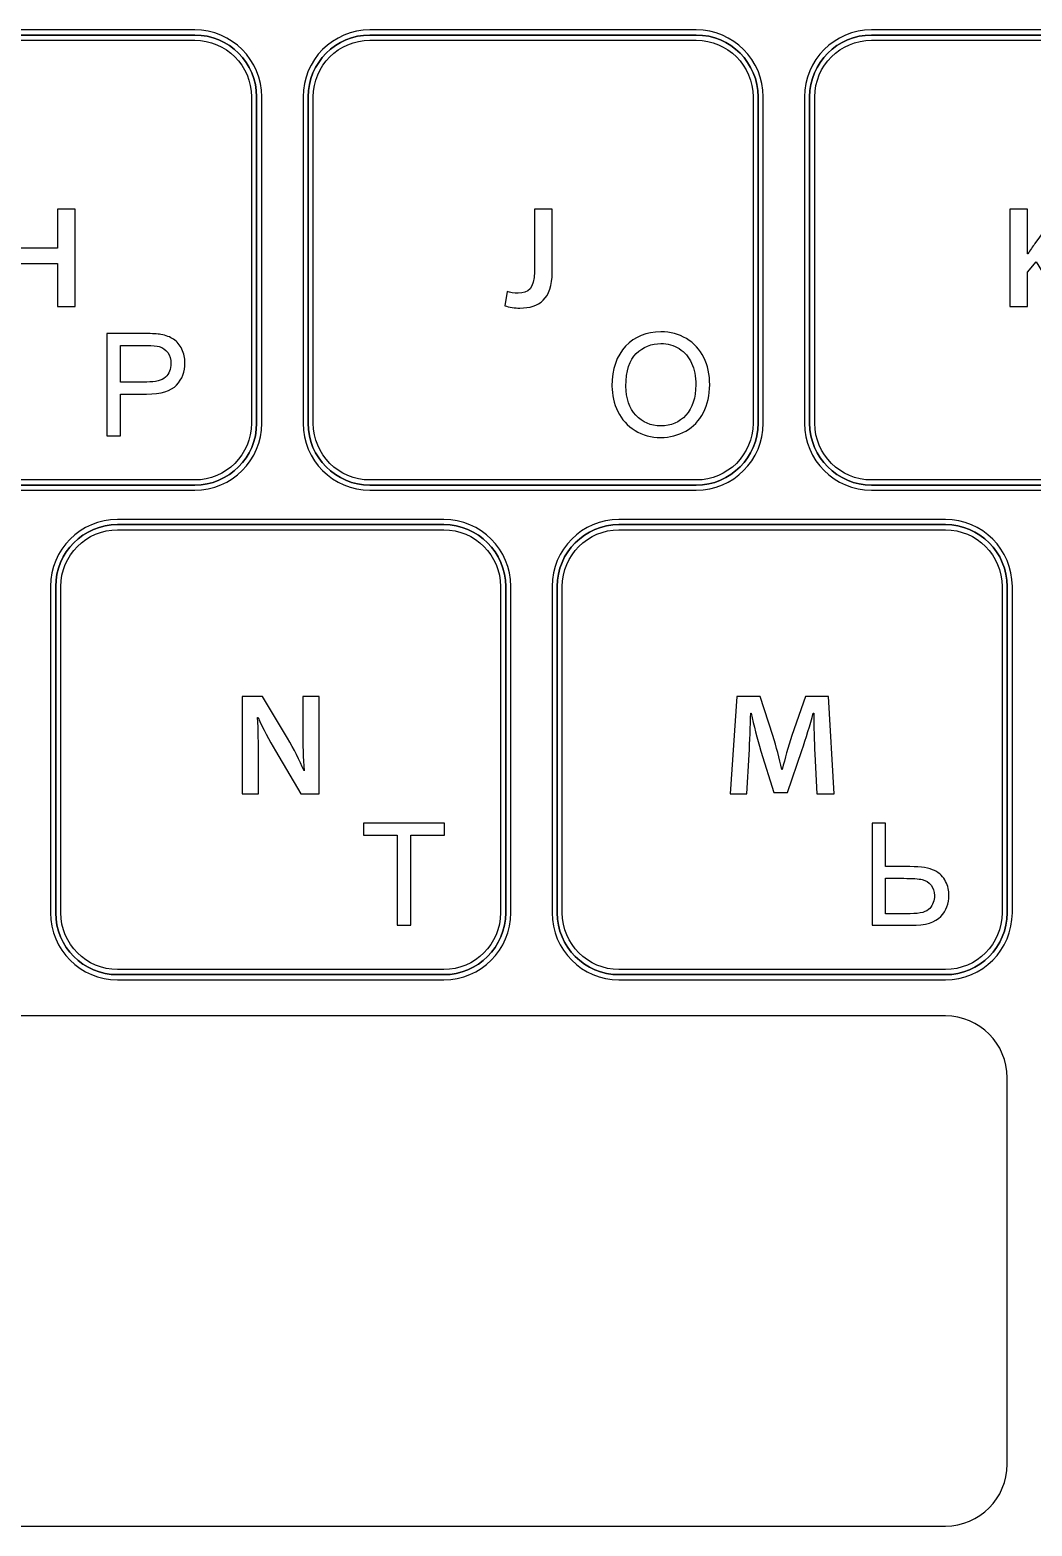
# Model space of a CAD drawing. Header units: millimetres. Extents: x -129 to 142, y -94 to 111.
# Drawn here: x 6 to 43.4, y 6.6 to 62.5 of the extents above; entities that cross this region are included whole.
import ezdxf

# ---------------------------------------------------------------- set-up
doc = ezdxf.new("R2010")
doc.units = ezdxf.units.MM
doc.header["$MEASUREMENT"] = 0
doc.layers.add('layer 1', color=7, linetype='Continuous')

msp = doc.modelspace()

# ---------------------------------------------------------------- linework, layer by layer
at = {"layer": 'layer 1', "color": 7, "lineweight": 25}
for points, knots in [([(12.1412, 45.3236), (12.1412, 45.3236), (-0.0597, 45.3236), (-0.0597, 45.3236), (-0.0597, 45.3236), (-1.4411, 45.3236), (-2.5646, 46.4474), (-2.5646, 47.8281), (-2.5646, 47.8281), (-2.5646, 47.8281), (-2.5646, 60.0295), (-2.5646, 60.0295), (-2.5646, 60.0295), (-2.5646, 61.4102), (-1.4411, 62.5336), (-0.0597, 62.5336), (-0.0597, 62.5336), (-0.0597, 62.5336), (12.1412, 62.5336), (12.1412, 62.5336), (12.1412, 62.5336), (13.5219, 62.5336), (14.6462, 61.4102), (14.6462, 60.0295), (14.6462, 60.0295), (14.6462, 60.0295), (14.6462, 47.8281), (14.6462, 47.8281), (14.6462, 47.8281), (14.6462, 46.4474), (13.5219, 45.3236), (12.1412, 45.3236)], [0, 0, 0, 0, 0.1111111, 0.1111111, 0.1111111, 0.1111111, 0.2222222, 0.2222222, 0.2222222, 0.2222222, 0.3333333, 0.3333333, 0.3333333, 0.3333333, 0.4444444, 0.4444444, 0.4444444, 0.4444444, 0.5555556, 0.5555556, 0.5555556, 0.5555556, 0.6666667, 0.6666667, 0.6666667, 0.6666667, 0.7777778, 0.7777778, 0.7777778, 0.7777778, 1, 1, 1, 1]), ([(-0.0597, 62.148), (-0.0597, 62.148), (-0.0597, 62.148), (-0.0597, 62.148), (-0.0597, 62.148), (-1.2282, 62.148), (-2.1786, 61.1979), (-2.1786, 60.0295), (-2.1786, 60.0295), (-2.1786, 60.0295), (-2.1786, 47.8281), (-2.1786, 47.8281), (-2.1786, 47.8281), (-2.1786, 46.6597), (-1.2282, 45.7086), (-0.0597, 45.7086), (-0.0597, 45.7086), (-0.0597, 45.7086), (12.1412, 45.7086), (12.1412, 45.7086), (12.1412, 45.7086), (13.31, 45.7086), (14.2602, 46.6597), (14.2602, 47.8281), (14.2602, 47.8281), (14.2602, 47.8281), (14.2602, 60.0295), (14.2602, 60.0295), (14.2602, 60.0295), (14.2602, 61.1979), (13.31, 62.148), (12.1412, 62.148), (12.1412, 62.148), (12.1412, 62.148), (-0.0597, 62.148), (-0.0597, 62.148)], [0, 0, 0, 0, 0.1, 0.1, 0.1, 0.1, 0.2, 0.2, 0.2, 0.2, 0.3, 0.3, 0.3, 0.3, 0.4, 0.4, 0.4, 0.4, 0.5, 0.5, 0.5, 0.5, 0.6, 0.6, 0.6, 0.6, 0.7, 0.7, 0.7, 0.7, 0.8, 0.8, 0.8, 0.8, 1, 1, 1, 1]), ([(30.8929, 45.3236), (30.8929, 45.3236), (18.6909, 45.3236), (18.6909, 45.3236), (18.6909, 45.3236), (17.3102, 45.3236), (16.1874, 46.4474), (16.1874, 47.8281), (16.1874, 47.8281), (16.1874, 47.8281), (16.1874, 60.0295), (16.1874, 60.0295), (16.1874, 60.0295), (16.1874, 61.4102), (17.3102, 62.5336), (18.6909, 62.5336), (18.6909, 62.5336), (18.6909, 62.5336), (30.8929, 62.5336), (30.8929, 62.5336), (30.8929, 62.5336), (32.2736, 62.5336), (33.397, 61.4102), (33.397, 60.0295), (33.397, 60.0295), (33.397, 60.0295), (33.397, 47.8281), (33.397, 47.8281), (33.397, 47.8281), (33.397, 46.4474), (32.2736, 45.3236), (30.8929, 45.3236)], [0, 0, 0, 0, 0.1111111, 0.1111111, 0.1111111, 0.1111111, 0.2222222, 0.2222222, 0.2222222, 0.2222222, 0.3333333, 0.3333333, 0.3333333, 0.3333333, 0.4444444, 0.4444444, 0.4444444, 0.4444444, 0.5555556, 0.5555556, 0.5555556, 0.5555556, 0.6666667, 0.6666667, 0.6666667, 0.6666667, 0.7777778, 0.7777778, 0.7777778, 0.7777778, 1, 1, 1, 1]), ([(18.6909, 62.148), (18.6909, 62.148), (18.6909, 62.148), (18.6909, 62.148), (18.6909, 62.148), (17.5227, 62.148), (16.572, 61.1979), (16.572, 60.0295), (16.572, 60.0295), (16.572, 60.0295), (16.572, 47.8281), (16.572, 47.8281), (16.572, 47.8281), (16.572, 46.6597), (17.5227, 45.7086), (18.6909, 45.7086), (18.6909, 45.7086), (18.6909, 45.7086), (30.8929, 45.7086), (30.8929, 45.7086), (30.8929, 45.7086), (32.0612, 45.7086), (33.0128, 46.6597), (33.0128, 47.8281), (33.0128, 47.8281), (33.0128, 47.8281), (33.0128, 60.0295), (33.0128, 60.0295), (33.0128, 60.0295), (33.0128, 61.1979), (32.0612, 62.148), (30.8929, 62.148), (30.8929, 62.148), (30.8929, 62.148), (18.6909, 62.148), (18.6909, 62.148)], [0, 0, 0, 0, 0.1, 0.1, 0.1, 0.1, 0.2, 0.2, 0.2, 0.2, 0.3, 0.3, 0.3, 0.3, 0.4, 0.4, 0.4, 0.4, 0.5, 0.5, 0.5, 0.5, 0.6, 0.6, 0.6, 0.6, 0.7, 0.7, 0.7, 0.7, 0.8, 0.8, 0.8, 0.8, 1, 1, 1, 1]), ([(49.6437, 45.3236), (49.6437, 45.3236), (37.4427, 45.3236), (37.4427, 45.3236), (37.4427, 45.3236), (36.062, 45.3236), (34.9376, 46.4474), (34.9376, 47.8281), (34.9376, 47.8281), (34.9376, 47.8281), (34.9376, 60.0295), (34.9376, 60.0295), (34.9376, 60.0295), (34.9376, 61.4102), (36.062, 62.5336), (37.4427, 62.5336), (37.4427, 62.5336), (37.4427, 62.5336), (49.6437, 62.5336), (49.6437, 62.5336), (49.6437, 62.5336), (51.0252, 62.5336), (52.1482, 61.4102), (52.1482, 60.0295), (52.1482, 60.0295), (52.1482, 60.0295), (52.1482, 47.8281), (52.1482, 47.8281), (52.1482, 47.8281), (52.1482, 46.4474), (51.0252, 45.3236), (49.6437, 45.3236)], [0, 0, 0, 0, 0.1111111, 0.1111111, 0.1111111, 0.1111111, 0.2222222, 0.2222222, 0.2222222, 0.2222222, 0.3333333, 0.3333333, 0.3333333, 0.3333333, 0.4444444, 0.4444444, 0.4444444, 0.4444444, 0.5555556, 0.5555556, 0.5555556, 0.5555556, 0.6666667, 0.6666667, 0.6666667, 0.6666667, 0.7777778, 0.7777778, 0.7777778, 0.7777778, 1, 1, 1, 1]), ([(37.4427, 62.148), (37.4427, 62.148), (37.4427, 62.148), (37.4427, 62.148), (37.4427, 62.148), (36.2733, 62.148), (35.3238, 61.1979), (35.3238, 60.0295), (35.3238, 60.0295), (35.3238, 60.0295), (35.3238, 47.8281), (35.3238, 47.8281), (35.3238, 47.8281), (35.3238, 46.6597), (36.2733, 45.7086), (37.4427, 45.7086), (37.4427, 45.7086), (37.4427, 45.7086), (49.6437, 45.7086), (49.6437, 45.7086), (49.6437, 45.7086), (50.8129, 45.7086), (51.7626, 46.6597), (51.7626, 47.8281), (51.7626, 47.8281), (51.7626, 47.8281), (51.7626, 60.0295), (51.7626, 60.0295), (51.7626, 60.0295), (51.7626, 61.1979), (50.8129, 62.148), (49.6437, 62.148), (49.6437, 62.148), (49.6437, 62.148), (37.4427, 62.148), (37.4427, 62.148)], [0, 0, 0, 0, 0.1, 0.1, 0.1, 0.1, 0.2, 0.2, 0.2, 0.2, 0.3, 0.3, 0.3, 0.3, 0.4, 0.4, 0.4, 0.4, 0.5, 0.5, 0.5, 0.5, 0.6, 0.6, 0.6, 0.6, 0.7, 0.7, 0.7, 0.7, 0.8, 0.8, 0.8, 0.8, 1, 1, 1, 1]), ([(21.4529, 27.0219), (21.4529, 27.0219), (9.2515, 27.0219), (9.2515, 27.0219), (9.2515, 27.0219), (7.8704, 27.0219), (6.7474, 28.1458), (6.7474, 29.5265), (6.7474, 29.5265), (6.7474, 29.5265), (6.7474, 41.727), (6.7474, 41.727), (6.7474, 41.727), (6.7474, 43.1081), (7.8704, 44.2315), (9.2515, 44.2315), (9.2515, 44.2315), (9.2515, 44.2315), (21.4529, 44.2315), (21.4529, 44.2315), (21.4529, 44.2315), (22.8336, 44.2315), (23.957, 43.1081), (23.957, 41.727), (23.957, 41.727), (23.957, 41.727), (23.957, 29.5265), (23.957, 29.5265), (23.957, 29.5265), (23.957, 28.1458), (22.8336, 27.0219), (21.4529, 27.0219)], [0, 0, 0, 0, 0.1111111, 0.1111111, 0.1111111, 0.1111111, 0.2222222, 0.2222222, 0.2222222, 0.2222222, 0.3333333, 0.3333333, 0.3333333, 0.3333333, 0.4444444, 0.4444444, 0.4444444, 0.4444444, 0.5555556, 0.5555556, 0.5555556, 0.5555556, 0.6666667, 0.6666667, 0.6666667, 0.6666667, 0.7777778, 0.7777778, 0.7777778, 0.7777778, 1, 1, 1, 1]), ([(40.2047, 27.0219), (40.2047, 27.0219), (28.0018, 27.0219), (28.0018, 27.0219), (28.0018, 27.0219), (26.622, 27.0219), (25.4982, 28.1458), (25.4982, 29.5265), (25.4982, 29.5265), (25.4982, 29.5265), (25.4982, 41.727), (25.4982, 41.727), (25.4982, 41.727), (25.4982, 43.1081), (26.622, 44.2315), (28.0018, 44.2315), (28.0018, 44.2315), (28.0018, 44.2315), (40.2047, 44.2315), (40.2047, 44.2315), (40.2047, 44.2315), (41.5848, 44.2315), (42.7087, 43.1081), (42.7087, 41.727), (42.7087, 41.727), (42.7087, 41.727), (42.7087, 29.5265), (42.7087, 29.5265), (42.7087, 29.5265), (42.7087, 28.1458), (41.5848, 27.0219), (40.2047, 27.0219)], [0, 0, 0, 0, 0.1111111, 0.1111111, 0.1111111, 0.1111111, 0.2222222, 0.2222222, 0.2222222, 0.2222222, 0.3333333, 0.3333333, 0.3333333, 0.3333333, 0.4444444, 0.4444444, 0.4444444, 0.4444444, 0.5555556, 0.5555556, 0.5555556, 0.5555556, 0.6666667, 0.6666667, 0.6666667, 0.6666667, 0.7777778, 0.7777778, 0.7777778, 0.7777778, 1, 1, 1, 1]), ([(9.2515, 43.8465), (9.2515, 43.8465), (9.2515, 43.8465), (9.2515, 43.8465), (9.2515, 43.8465), (8.0831, 43.8465), (7.1324, 42.8962), (7.1324, 41.727), (7.1324, 41.727), (7.1324, 41.727), (7.1324, 29.5265), (7.1324, 29.5265), (7.1324, 29.5265), (7.1324, 28.3572), (8.0831, 27.4069), (9.2515, 27.4069), (9.2515, 27.4069), (9.2515, 27.4069), (21.4529, 27.4069), (21.4529, 27.4069), (21.4529, 27.4069), (22.6213, 27.4069), (23.572, 28.3572), (23.572, 29.5265), (23.572, 29.5265), (23.572, 29.5265), (23.572, 41.727), (23.572, 41.727), (23.572, 41.727), (23.572, 42.8962), (22.6213, 43.8465), (21.4529, 43.8465), (21.4529, 43.8465), (21.4529, 43.8465), (9.2515, 43.8465), (9.2515, 43.8465)], [0, 0, 0, 0, 0.1, 0.1, 0.1, 0.1, 0.2, 0.2, 0.2, 0.2, 0.3, 0.3, 0.3, 0.3, 0.4, 0.4, 0.4, 0.4, 0.5, 0.5, 0.5, 0.5, 0.6, 0.6, 0.6, 0.6, 0.7, 0.7, 0.7, 0.7, 0.8, 0.8, 0.8, 0.8, 1, 1, 1, 1]), ([(28.0018, 43.8465), (28.0018, 43.8465), (28.0018, 43.8465), (28.0018, 43.8465), (28.0018, 43.8465), (26.8349, 43.8465), (25.8832, 42.8962), (25.8832, 41.727), (25.8832, 41.727), (25.8832, 41.727), (25.8832, 29.5265), (25.8832, 29.5265), (25.8832, 29.5265), (25.8832, 28.3572), (26.8349, 27.4069), (28.0018, 27.4069), (28.0018, 27.4069), (28.0018, 27.4069), (40.2047, 27.4069), (40.2047, 27.4069), (40.2047, 27.4069), (41.3725, 27.4069), (42.3236, 28.3572), (42.3236, 29.5265), (42.3236, 29.5265), (42.3236, 29.5265), (42.3236, 41.727), (42.3236, 41.727), (42.3236, 41.727), (42.3236, 42.8962), (41.3725, 43.8465), (40.2047, 43.8465), (40.2047, 43.8465), (40.2047, 43.8465), (28.0018, 43.8465), (28.0018, 43.8465)], [0, 0, 0, 0, 0.1, 0.1, 0.1, 0.1, 0.2, 0.2, 0.2, 0.2, 0.3, 0.3, 0.3, 0.3, 0.4, 0.4, 0.4, 0.4, 0.5, 0.5, 0.5, 0.5, 0.6, 0.6, 0.6, 0.6, 0.7, 0.7, 0.7, 0.7, 0.8, 0.8, 0.8, 0.8, 1, 1, 1, 1]), ([(42.5155, 8.9121), (42.5155, 7.6356), (41.4811, 6.6003), (40.2047, 6.6003), (40.2047, 6.6003), (40.2047, 6.6003), (-47.0023, 6.6003), (-47.0023, 6.6003), (-47.0023, 6.6003), (-48.2792, 6.6003), (-49.3145, 7.6356), (-49.3145, 8.9121), (-49.3145, 8.9121), (-49.3145, 8.9121), (-49.3145, 23.3608), (-49.3145, 23.3608), (-49.3145, 23.3608), (-49.3145, 24.6377), (-48.2792, 25.673), (-47.0023, 25.673), (-47.0023, 25.673), (-47.0023, 25.673), (40.2047, 25.673), (40.2047, 25.673), (40.2047, 25.673), (41.4811, 25.673), (42.5155, 24.6377), (42.5155, 23.3608), (42.5155, 23.3608), (42.5155, 23.3608), (42.5155, 8.9121), (42.5155, 8.9121)], [0, 0, 0, 0, 0.1111111, 0.1111111, 0.1111111, 0.1111111, 0.2222222, 0.2222222, 0.2222222, 0.2222222, 0.3333333, 0.3333333, 0.3333333, 0.3333333, 0.4444444, 0.4444444, 0.4444444, 0.4444444, 0.5555556, 0.5555556, 0.5555556, 0.5555556, 0.6666667, 0.6666667, 0.6666667, 0.6666667, 0.7777778, 0.7777778, 0.7777778, 0.7777778, 1, 1, 1, 1])]:
    msp.add_open_spline(points, degree=3, knots=knots, dxfattribs=at)
at = {"layer": 'layer 1', "color": 7}
for points in [[(14.4529, 47.8281), (14.4529, 46.5521), (13.4182, 45.5163), (12.1412, 45.5163), (12.1412, 45.5163), (12.1412, 45.5163), (-0.0597, 45.5163), (-0.0597, 45.5163), (-0.0597, 45.5163), (-1.3371, 45.5163), (-2.3722, 46.5521), (-2.3722, 47.8281), (-2.3722, 47.8281), (-2.3722, 47.8281), (-2.3722, 60.0295), (-2.3722, 60.0295), (-2.3722, 60.0295), (-2.3722, 61.306), (-1.3371, 62.3413), (-0.0597, 62.3413), (-0.0597, 62.3413), (-0.0597, 62.3413), (12.1412, 62.3413), (12.1412, 62.3413), (12.1412, 62.3413), (13.4182, 62.3413), (14.4529, 61.306), (14.4529, 60.0295), (14.4529, 60.0295), (14.4529, 60.0295), (14.4529, 47.8281), (14.4529, 47.8281)], [(33.2037, 47.8281), (33.2037, 46.5521), (32.1704, 45.5163), (30.8929, 45.5163), (30.8929, 45.5163), (30.8929, 45.5163), (18.6909, 45.5163), (18.6909, 45.5163), (18.6909, 45.5163), (17.4145, 45.5163), (16.3792, 46.5521), (16.3792, 47.8281), (16.3792, 47.8281), (16.3792, 47.8281), (16.3792, 60.0295), (16.3792, 60.0295), (16.3792, 60.0295), (16.3792, 61.306), (17.4145, 62.3413), (18.6909, 62.3413), (18.6909, 62.3413), (18.6909, 62.3413), (30.8929, 62.3413), (30.8929, 62.3413), (30.8929, 62.3413), (32.1704, 62.3413), (33.2037, 61.306), (33.2037, 60.0295), (33.2037, 60.0295), (33.2037, 60.0295), (33.2037, 47.8281), (33.2037, 47.8281)], [(51.9553, 47.8281), (51.9553, 46.5521), (50.9201, 45.5163), (49.6437, 45.5163), (49.6437, 45.5163), (49.6437, 45.5163), (37.4427, 45.5163), (37.4427, 45.5163), (37.4427, 45.5163), (36.1662, 45.5163), (35.1309, 46.5521), (35.1309, 47.8281), (35.1309, 47.8281), (35.1309, 47.8281), (35.1309, 60.0295), (35.1309, 60.0295), (35.1309, 60.0295), (35.1309, 61.306), (36.1662, 62.3413), (37.4427, 62.3413), (37.4427, 62.3413), (37.4427, 62.3413), (49.6437, 62.3413), (49.6437, 62.3413), (49.6437, 62.3413), (50.9201, 62.3413), (51.9553, 61.306), (51.9553, 60.0295), (51.9553, 60.0295), (51.9553, 60.0295), (51.9553, 47.8281), (51.9553, 47.8281)], [(23.7657, 29.5265), (23.7657, 28.2501), (22.7294, 27.2148), (21.4529, 27.2148), (21.4529, 27.2148), (21.4529, 27.2148), (9.2515, 27.2148), (9.2515, 27.2148), (9.2515, 27.2148), (7.9746, 27.2148), (6.9403, 28.2501), (6.9403, 29.5265), (6.9403, 29.5265), (6.9403, 29.5265), (6.9403, 41.727), (6.9403, 41.727), (6.9403, 41.727), (6.9403, 43.0044), (7.9746, 44.0397), (9.2515, 44.0397), (9.2515, 44.0397), (9.2515, 44.0397), (21.4529, 44.0397), (21.4529, 44.0397), (21.4529, 44.0397), (22.7294, 44.0397), (23.7657, 43.0044), (23.7657, 41.727), (23.7657, 41.727), (23.7657, 41.727), (23.7657, 29.5265), (23.7657, 29.5265)], [(42.5155, 29.5265), (42.5155, 28.2501), (41.4811, 27.2148), (40.2047, 27.2148), (40.2047, 27.2148), (40.2047, 27.2148), (28.0018, 27.2148), (28.0018, 27.2148), (28.0018, 27.2148), (26.7262, 27.2148), (25.6909, 28.2501), (25.6909, 29.5265), (25.6909, 29.5265), (25.6909, 29.5265), (25.6909, 41.727), (25.6909, 41.727), (25.6909, 41.727), (25.6909, 43.0044), (26.7262, 44.0397), (28.0018, 44.0397), (28.0018, 44.0397), (28.0018, 44.0397), (40.2047, 44.0397), (40.2047, 44.0397), (40.2047, 44.0397), (41.4811, 44.0397), (42.5155, 43.0044), (42.5155, 41.727), (42.5155, 41.727), (42.5155, 41.727), (42.5155, 29.5265), (42.5155, 29.5265)]]:
    msp.add_open_spline(points, degree=3, knots=[0, 0, 0, 0, 0.1111111, 0.1111111, 0.1111111, 0.1111111, 0.2222222, 0.2222222, 0.2222222, 0.2222222, 0.3333333, 0.3333333, 0.3333333, 0.3333333, 0.4444444, 0.4444444, 0.4444444, 0.4444444, 0.5555556, 0.5555556, 0.5555556, 0.5555556, 0.6666667, 0.6666667, 0.6666667, 0.6666667, 0.7777778, 0.7777778, 0.7777778, 0.7777778, 1, 1, 1, 1], dxfattribs=at)
at = {"layer": 'layer 1', "color": 251, "lineweight": 25}
for points in [[(-0.0597, 62.3413), (-0.0597, 62.3413), (12.1412, 62.3413), (12.1412, 62.3413)], [(12.1412, 62.3413), (13.4182, 62.3413), (14.4529, 61.306), (14.4529, 60.0295)], [(16.3792, 60.0295), (16.3792, 61.306), (17.4145, 62.3413), (18.6909, 62.3413)], [(18.6909, 62.3413), (18.6909, 62.3413), (30.8929, 62.3413), (30.8929, 62.3413)], [(30.8929, 62.3413), (32.1704, 62.3413), (33.2037, 61.306), (33.2037, 60.0295)], [(35.1309, 60.0295), (35.1309, 61.306), (36.1662, 62.3413), (37.4427, 62.3413)], [(37.4427, 62.3413), (37.4427, 62.3413), (49.6437, 62.3413), (49.6437, 62.3413)], [(14.4529, 60.0295), (14.4529, 60.0295), (14.4529, 47.8281), (14.4529, 47.8281)], [(16.3792, 47.8281), (16.3792, 47.8281), (16.3792, 60.0295), (16.3792, 60.0295)], [(33.2037, 60.0295), (33.2037, 60.0295), (33.2037, 47.8281), (33.2037, 47.8281)], [(35.1309, 47.8281), (35.1309, 47.8281), (35.1309, 60.0295), (35.1309, 60.0295)], [(14.4529, 47.8281), (14.4529, 46.5521), (13.4182, 45.5163), (12.1412, 45.5163)], [(18.6909, 45.5163), (17.4145, 45.5163), (16.3792, 46.5521), (16.3792, 47.8281)], [(33.2037, 47.8281), (33.2037, 46.5521), (32.1704, 45.5163), (30.8929, 45.5163)], [(37.4427, 45.5163), (36.1662, 45.5163), (35.1309, 46.5521), (35.1309, 47.8281)], [(12.1412, 45.5163), (12.1412, 45.5163), (-0.0597, 45.5163), (-0.0597, 45.5163)], [(30.8929, 45.5163), (30.8929, 45.5163), (18.6909, 45.5163), (18.6909, 45.5163)], [(49.6437, 45.5163), (49.6437, 45.5163), (37.4427, 45.5163), (37.4427, 45.5163)], [(6.9403, 41.727), (6.9403, 43.0044), (7.9746, 44.0397), (9.2515, 44.0397)], [(9.2515, 44.0397), (9.2515, 44.0397), (21.4529, 44.0397), (21.4529, 44.0397)], [(21.4529, 44.0397), (22.7294, 44.0397), (23.7657, 43.0044), (23.7657, 41.727)], [(25.6909, 41.727), (25.6909, 43.0044), (26.7262, 44.0397), (28.0018, 44.0397)], [(28.0018, 44.0397), (28.0018, 44.0397), (40.2047, 44.0397), (40.2047, 44.0397)], [(40.2047, 44.0397), (41.4811, 44.0397), (42.5155, 43.0044), (42.5155, 41.727)], [(6.9403, 29.5265), (6.9403, 29.5265), (6.9403, 41.727), (6.9403, 41.727)], [(23.7657, 41.727), (23.7657, 41.727), (23.7657, 29.5265), (23.7657, 29.5265)], [(25.6909, 29.5265), (25.6909, 29.5265), (25.6909, 41.727), (25.6909, 41.727)], [(42.5155, 41.727), (42.5155, 41.727), (42.5155, 29.5265), (42.5155, 29.5265)], [(9.2515, 27.2148), (7.9746, 27.2148), (6.9403, 28.2501), (6.9403, 29.5265)], [(23.7657, 29.5265), (23.7657, 28.2501), (22.7294, 27.2148), (21.4529, 27.2148)], [(28.0018, 27.2148), (26.7262, 27.2148), (25.6909, 28.2501), (25.6909, 29.5265)], [(42.5155, 29.5265), (42.5155, 28.2501), (41.4811, 27.2148), (40.2047, 27.2148)], [(21.4529, 27.2148), (21.4529, 27.2148), (9.2515, 27.2148), (9.2515, 27.2148)], [(40.2047, 27.2148), (40.2047, 27.2148), (28.0018, 27.2148), (28.0018, 27.2148)]]:
    msp.add_open_spline(points, degree=3, dxfattribs=at)
at = {"layer": 'layer 1', "color": 252}
for points, knots in [([(5.4678, 55.8306), (5.4678, 55.8306), (5.4678, 54.3736), (5.4678, 54.3736), (5.4678, 54.3736), (5.4678, 54.3736), (7.0052, 54.3736), (7.0052, 54.3736), (7.0052, 54.3736), (7.0052, 54.3736), (7.0052, 55.8306), (7.0052, 55.8306), (7.0052, 55.8306), (7.0052, 55.8306), (7.6679, 55.8306), (7.6679, 55.8306), (7.6679, 55.8306), (7.6679, 55.8306), (7.6679, 52.1943), (7.6679, 52.1943), (7.6679, 52.1943), (7.6679, 52.1943), (7.0052, 52.1943), (7.0052, 52.1943), (7.0052, 52.1943), (7.0052, 52.1943), (7.0052, 53.7977), (7.0052, 53.7977), (7.0052, 53.7977), (7.0052, 53.7977), (5.4678, 53.7977), (5.4678, 53.7977), (5.4678, 53.7977), (5.4678, 53.7977), (5.4678, 52.1943), (5.4678, 52.1943), (5.4678, 52.1943), (5.4678, 52.1943), (4.8042, 52.1943), (4.8042, 52.1943), (4.8042, 52.1943), (4.8042, 52.1943), (4.8042, 55.8306), (4.8042, 55.8306), (4.8042, 55.8306), (4.8042, 55.8306), (5.4678, 55.8306), (5.4678, 55.8306)], [0, 0, 0, 0, 0.0769231, 0.0769231, 0.0769231, 0.0769231, 0.1538462, 0.1538462, 0.1538462, 0.1538462, 0.2307692, 0.2307692, 0.2307692, 0.2307692, 0.3076923, 0.3076923, 0.3076923, 0.3076923, 0.3846154, 0.3846154, 0.3846154, 0.3846154, 0.4615385, 0.4615385, 0.4615385, 0.4615385, 0.5384615, 0.5384615, 0.5384615, 0.5384615, 0.6153846, 0.6153846, 0.6153846, 0.6153846, 0.6923077, 0.6923077, 0.6923077, 0.6923077, 0.7692308, 0.7692308, 0.7692308, 0.7692308, 0.8461538, 0.8461538, 0.8461538, 0.8461538, 1, 1, 1, 1]), ([(24.8411, 55.8306), (24.8411, 55.8306), (25.504, 55.8306), (25.504, 55.8306), (25.504, 55.8306), (25.504, 55.8306), (25.504, 53.4732), (25.504, 53.4732), (25.504, 53.4732), (25.504, 52.4703), (25.0182, 52.1357), (24.2951, 52.1357), (24.2951, 52.1357), (24.1131, 52.1357), (23.8802, 52.1679), (23.7397, 52.2217), (23.7397, 52.2217), (23.7397, 52.2217), (23.8209, 52.756), (23.8209, 52.756), (23.8209, 52.756), (23.9286, 52.7232), (24.0749, 52.6904), (24.2315, 52.6904), (24.2315, 52.6904), (24.6087, 52.6904), (24.8411, 52.8631), (24.8411, 53.4952), (24.8411, 53.4952), (24.8411, 53.4952), (24.8411, 55.8306), (24.8411, 55.8306)], [0, 0, 0, 0, 0.1111111, 0.1111111, 0.1111111, 0.1111111, 0.2222222, 0.2222222, 0.2222222, 0.2222222, 0.3333333, 0.3333333, 0.3333333, 0.3333333, 0.4444444, 0.4444444, 0.4444444, 0.4444444, 0.5555556, 0.5555556, 0.5555556, 0.5555556, 0.6666667, 0.6666667, 0.6666667, 0.6666667, 0.7777778, 0.7777778, 0.7777778, 0.7777778, 1, 1, 1, 1]), ([(42.6147, 55.8306), (42.6147, 55.8306), (43.2723, 55.8306), (43.2723, 55.8306), (43.2723, 55.8306), (43.2723, 55.8306), (43.2723, 54.1577), (43.2723, 54.1577), (43.2723, 54.1577), (43.2723, 54.1577), (43.289, 54.1577), (43.289, 54.1577), (43.289, 54.1577), (43.3751, 54.2986), (43.4661, 54.4273), (43.5536, 54.5526), (43.5536, 54.5526), (43.5536, 54.5526), (44.5019, 55.8306), (44.5019, 55.8306), (44.5019, 55.8306), (44.5019, 55.8306), (45.3219, 55.8306), (45.3219, 55.8306), (45.3219, 55.8306), (45.3219, 55.8306), (44.0709, 54.283), (44.0709, 54.283), (44.0709, 54.283), (44.0709, 54.283), (45.4031, 52.1943), (45.4031, 52.1943), (45.4031, 52.1943), (45.4031, 52.1943), (44.6261, 52.1943), (44.6261, 52.1943), (44.6261, 52.1943), (44.6261, 52.1943), (43.5962, 53.8618), (43.5962, 53.8618), (43.5962, 53.8618), (43.5962, 53.8618), (43.2723, 53.4732), (43.2723, 53.4732), (43.2723, 53.4732), (43.2723, 53.4732), (43.2723, 52.1943), (43.2723, 52.1943), (43.2723, 52.1943), (43.2723, 52.1943), (42.6147, 52.1943), (42.6147, 52.1943), (42.6147, 52.1943), (42.6147, 52.1943), (42.6147, 55.8306), (42.6147, 55.8306)], [0, 0, 0, 0, 0.0666667, 0.0666667, 0.0666667, 0.0666667, 0.1333333, 0.1333333, 0.1333333, 0.1333333, 0.2, 0.2, 0.2, 0.2, 0.2666667, 0.2666667, 0.2666667, 0.2666667, 0.3333333, 0.3333333, 0.3333333, 0.3333333, 0.4, 0.4, 0.4, 0.4, 0.4666667, 0.4666667, 0.4666667, 0.4666667, 0.5333333, 0.5333333, 0.5333333, 0.5333333, 0.6, 0.6, 0.6, 0.6, 0.6666667, 0.6666667, 0.6666667, 0.6666667, 0.7333333, 0.7333333, 0.7333333, 0.7333333, 0.8, 0.8, 0.8, 0.8, 0.8666667, 0.8666667, 0.8666667, 0.8666667, 1, 1, 1, 1]), ([(13.9123, 33.9788), (13.9123, 33.9788), (13.9123, 37.6155), (13.9123, 37.6155), (13.9123, 37.6155), (13.9123, 37.6155), (14.6668, 37.6155), (14.6668, 37.6155), (14.6668, 37.6155), (14.6668, 37.6155), (15.6061, 36.0557), (15.6061, 36.0557), (15.6061, 36.0557), (15.8489, 35.6511), (16.0588, 35.2313), (16.2256, 34.8371), (16.2256, 34.8371), (16.2256, 34.8371), (16.2368, 34.8371), (16.2368, 34.8371), (16.2368, 34.8371), (16.1942, 35.3229), (16.1771, 35.7921), (16.1771, 36.3479), (16.1771, 36.3479), (16.1771, 36.3479), (16.1771, 37.6155), (16.1771, 37.6155), (16.1771, 37.6155), (16.1771, 37.6155), (16.7926, 37.6155), (16.7926, 37.6155), (16.7926, 37.6155), (16.7926, 37.6155), (16.7926, 33.9788), (16.7926, 33.9788), (16.7926, 33.9788), (16.7926, 33.9788), (16.1072, 33.9788), (16.1072, 33.9788), (16.1072, 33.9788), (16.1072, 33.9788), (15.1585, 35.5822), (15.1585, 35.5822), (15.1585, 35.5822), (14.9262, 35.9751), (14.6834, 36.4233), (14.5054, 36.8337), (14.5054, 36.8337), (14.5054, 36.8337), (14.4896, 36.8273), (14.4896, 36.8273), (14.4896, 36.8273), (14.516, 36.3582), (14.522, 35.8786), (14.522, 35.2799), (14.522, 35.2799), (14.522, 35.2799), (14.522, 33.9788), (14.522, 33.9788), (14.522, 33.9788), (14.522, 33.9788), (13.9123, 33.9788), (13.9123, 33.9788)], [0, 0, 0, 0, 0.0588235, 0.0588235, 0.0588235, 0.0588235, 0.1176471, 0.1176471, 0.1176471, 0.1176471, 0.1764706, 0.1764706, 0.1764706, 0.1764706, 0.2352941, 0.2352941, 0.2352941, 0.2352941, 0.2941176, 0.2941176, 0.2941176, 0.2941176, 0.3529412, 0.3529412, 0.3529412, 0.3529412, 0.4117647, 0.4117647, 0.4117647, 0.4117647, 0.4705882, 0.4705882, 0.4705882, 0.4705882, 0.5294118, 0.5294118, 0.5294118, 0.5294118, 0.5882353, 0.5882353, 0.5882353, 0.5882353, 0.6470588, 0.6470588, 0.6470588, 0.6470588, 0.7058824, 0.7058824, 0.7058824, 0.7058824, 0.7647059, 0.7647059, 0.7647059, 0.7647059, 0.8235294, 0.8235294, 0.8235294, 0.8235294, 0.8823529, 0.8823529, 0.8823529, 0.8823529, 1, 1, 1, 1]), ([(35.3252, 35.4628), (35.3036, 35.9325), (35.2768, 36.4981), (35.282, 36.9942), (35.282, 36.9942), (35.282, 36.9942), (35.2664, 36.9942), (35.2664, 36.9942), (35.2664, 36.9942), (35.1471, 36.5475), (34.9964, 36.0557), (34.8349, 35.5973), (34.8349, 35.5973), (34.8349, 35.5973), (34.3051, 34.0223), (34.3051, 34.0223), (34.3051, 34.0223), (34.3051, 34.0223), (33.7932, 34.0223), (33.7932, 34.0223), (33.7932, 34.0223), (33.7932, 34.0223), (33.3084, 35.5763), (33.3084, 35.5763), (33.3084, 35.5763), (33.1671, 36.0401), (33.0378, 36.5362), (32.941, 36.9942), (32.941, 36.9942), (32.941, 36.9942), (32.9302, 36.9942), (32.9302, 36.9942), (32.9302, 36.9942), (32.913, 36.5147), (32.8925, 35.9374), (32.8666, 35.4414), (32.8666, 35.4414), (32.8666, 35.4414), (32.7853, 33.9788), (32.7853, 33.9788), (32.7853, 33.9788), (32.7853, 33.9788), (32.1644, 33.9788), (32.1644, 33.9788), (32.1644, 33.9788), (32.1644, 33.9788), (32.4071, 37.6155), (32.4071, 37.6155), (32.4071, 37.6155), (32.4071, 37.6155), (33.281, 37.6155), (33.281, 37.6155), (33.281, 37.6155), (33.281, 37.6155), (33.7556, 36.1532), (33.7556, 36.1532), (33.7556, 36.1532), (33.8847, 35.727), (33.9987, 35.2959), (34.0902, 34.8909), (34.0902, 34.8909), (34.0902, 34.8909), (34.106, 34.8909), (34.106, 34.8909), (34.106, 34.8909), (34.2038, 35.2853), (34.3271, 35.7324), (34.468, 36.1585), (34.468, 36.1585), (34.468, 36.1585), (34.97, 37.6155), (34.97, 37.6155), (34.97, 37.6155), (34.97, 37.6155), (35.8325, 37.6155), (35.8325, 37.6155), (35.8325, 37.6155), (35.8325, 37.6155), (36.0424, 33.9788), (36.0424, 33.9788), (36.0424, 33.9788), (36.0424, 33.9788), (35.3961, 33.9788), (35.3961, 33.9788), (35.3961, 33.9788), (35.3961, 33.9788), (35.3252, 35.4628), (35.3252, 35.4628)], [0, 0, 0, 0, 0.0434783, 0.0434783, 0.0434783, 0.0434783, 0.0869565, 0.0869565, 0.0869565, 0.0869565, 0.1304348, 0.1304348, 0.1304348, 0.1304348, 0.173913, 0.173913, 0.173913, 0.173913, 0.2173913, 0.2173913, 0.2173913, 0.2173913, 0.2608696, 0.2608696, 0.2608696, 0.2608696, 0.3043478, 0.3043478, 0.3043478, 0.3043478, 0.3478261, 0.3478261, 0.3478261, 0.3478261, 0.3913043, 0.3913043, 0.3913043, 0.3913043, 0.4347826, 0.4347826, 0.4347826, 0.4347826, 0.4782609, 0.4782609, 0.4782609, 0.4782609, 0.5217391, 0.5217391, 0.5217391, 0.5217391, 0.5652174, 0.5652174, 0.5652174, 0.5652174, 0.6086957, 0.6086957, 0.6086957, 0.6086957, 0.6521739, 0.6521739, 0.6521739, 0.6521739, 0.6956522, 0.6956522, 0.6956522, 0.6956522, 0.7391304, 0.7391304, 0.7391304, 0.7391304, 0.7826087, 0.7826087, 0.7826087, 0.7826087, 0.826087, 0.826087, 0.826087, 0.826087, 0.8695652, 0.8695652, 0.8695652, 0.8695652, 0.9130435, 0.9130435, 0.9130435, 0.9130435, 1, 1, 1, 1])]:
    msp.add_open_spline(points, degree=3, knots=knots, dxfattribs=at)
at = {"layer": 'layer 1'}
for points, knots in [([(8.854, 47.3625), (8.854, 47.3625), (8.854, 51.1824), (8.854, 51.1824), (8.854, 51.1824), (8.854, 51.1824), (10.2962, 51.1824), (10.2962, 51.1824), (10.2962, 51.1824), (10.5496, 51.1824), (10.7435, 51.1699), (10.8777, 51.1459), (10.8777, 51.1459), (11.0654, 51.1148), (11.2227, 51.0552), (11.3499, 50.9681), (11.3499, 50.9681), (11.477, 50.88), (11.5793, 50.7573), (11.6566, 50.6), (11.6566, 50.6), (11.734, 50.4426), (11.7722, 50.2692), (11.7722, 50.0798), (11.7722, 50.0798), (11.7722, 49.7561), (11.6691, 49.4814), (11.4619, 49.2573), (11.4619, 49.2573), (11.2556, 49.0324), (10.8813, 48.9203), (10.3407, 48.9203), (10.3407, 48.9203), (10.3407, 48.9203), (9.3608, 48.9203), (9.3608, 48.9203), (9.3608, 48.9203), (9.3608, 48.9203), (9.3608, 47.3625), (9.3608, 47.3625), (9.3608, 47.3625), (9.3608, 47.3625), (8.854, 47.3625), (8.854, 47.3625)], [0, 0, 0, 0, 0.0833333, 0.0833333, 0.0833333, 0.0833333, 0.1666667, 0.1666667, 0.1666667, 0.1666667, 0.25, 0.25, 0.25, 0.25, 0.3333333, 0.3333333, 0.3333333, 0.3333333, 0.4166667, 0.4166667, 0.4166667, 0.4166667, 0.5, 0.5, 0.5, 0.5, 0.5833333, 0.5833333, 0.5833333, 0.5833333, 0.6666667, 0.6666667, 0.6666667, 0.6666667, 0.75, 0.75, 0.75, 0.75, 0.8333333, 0.8333333, 0.8333333, 0.8333333, 1, 1, 1, 1]), ([(27.7397, 49.2217), (27.7397, 49.8548), (27.9104, 50.351), (28.251, 50.7093), (28.251, 50.7093), (28.5915, 51.0677), (29.0308, 51.2464), (29.5696, 51.2464), (29.5696, 51.2464), (29.9226, 51.2464), (30.24, 51.1619), (30.5237, 50.9939), (30.5237, 50.9939), (30.8064, 50.8258), (31.0225, 50.5911), (31.171, 50.2896), (31.171, 50.2896), (31.3195, 49.9891), (31.3942, 49.6477), (31.3942, 49.2662), (31.3942, 49.2662), (31.3942, 48.8794), (31.3159, 48.5326), (31.1594, 48.2277), (31.1594, 48.2277), (31.0029, 47.9218), (30.7815, 47.6906), (30.4952, 47.5341), (30.4952, 47.5341), (30.208, 47.3767), (29.8986, 47.2985), (29.5669, 47.2985), (29.5669, 47.2985), (29.2068, 47.2985), (28.8858, 47.3856), (28.6022, 47.559), (28.6022, 47.559), (28.3194, 47.7324), (28.1042, 47.9689), (27.9584, 48.2695), (27.9584, 48.2695), (27.8126, 48.5691), (27.7397, 48.8865), (27.7397, 49.2217)], [0, 0, 0, 0, 0.0833333, 0.0833333, 0.0833333, 0.0833333, 0.1666667, 0.1666667, 0.1666667, 0.1666667, 0.25, 0.25, 0.25, 0.25, 0.3333333, 0.3333333, 0.3333333, 0.3333333, 0.4166667, 0.4166667, 0.4166667, 0.4166667, 0.5, 0.5, 0.5, 0.5, 0.5833333, 0.5833333, 0.5833333, 0.5833333, 0.6666667, 0.6666667, 0.6666667, 0.6666667, 0.75, 0.75, 0.75, 0.75, 0.8333333, 0.8333333, 0.8333333, 0.8333333, 1, 1, 1, 1]), ([(9.3608, 49.3685), (9.3608, 49.3685), (10.3478, 49.3685), (10.3478, 49.3685), (10.3478, 49.3685), (10.675, 49.3685), (10.9062, 49.4289), (11.044, 49.5507), (11.044, 49.5507), (11.1809, 49.6726), (11.2494, 49.8433), (11.2494, 50.0647), (11.2494, 50.0647), (11.2494, 50.2238), (11.2094, 50.3608), (11.1285, 50.4746), (11.1285, 50.4746), (11.0476, 50.5884), (10.9409, 50.664), (10.8093, 50.7004), (10.8093, 50.7004), (10.7239, 50.7227), (10.5665, 50.7342), (10.338, 50.7342), (10.338, 50.7342), (10.338, 50.7342), (9.3608, 50.7342), (9.3608, 50.7342), (9.3608, 50.7342), (9.3608, 50.7342), (9.3608, 49.3685), (9.3608, 49.3685)], [0, 0, 0, 0, 0.1111111, 0.1111111, 0.1111111, 0.1111111, 0.2222222, 0.2222222, 0.2222222, 0.2222222, 0.3333333, 0.3333333, 0.3333333, 0.3333333, 0.4444444, 0.4444444, 0.4444444, 0.4444444, 0.5555556, 0.5555556, 0.5555556, 0.5555556, 0.6666667, 0.6666667, 0.6666667, 0.6666667, 0.7777778, 0.7777778, 0.7777778, 0.7777778, 1, 1, 1, 1]), ([(28.2625, 49.2129), (28.2625, 48.7532), (28.3861, 48.3913), (28.6333, 48.1272), (28.6333, 48.1272), (28.8805, 47.8631), (29.1908, 47.7306), (29.5643, 47.7306), (29.5643, 47.7306), (29.9448, 47.7306), (30.2569, 47.864), (30.5032, 48.1307), (30.5032, 48.1307), (30.7486, 48.3975), (30.8713, 48.7763), (30.8713, 49.2671), (30.8713, 49.2671), (30.8713, 49.5774), (30.8189, 49.8486), (30.7139, 50.0798), (30.7139, 50.0798), (30.609, 50.311), (30.4552, 50.4906), (30.2534, 50.6177), (30.2534, 50.6177), (30.0506, 50.7449), (29.8239, 50.8089), (29.5723, 50.8089), (29.5723, 50.8089), (29.2148, 50.8089), (28.9072, 50.6862), (28.6493, 50.4408), (28.6493, 50.4408), (28.3914, 50.1954), (28.2625, 49.7864), (28.2625, 49.2129)], [0, 0, 0, 0, 0.1, 0.1, 0.1, 0.1, 0.2, 0.2, 0.2, 0.2, 0.3, 0.3, 0.3, 0.3, 0.4, 0.4, 0.4, 0.4, 0.5, 0.5, 0.5, 0.5, 0.6, 0.6, 0.6, 0.6, 0.7, 0.7, 0.7, 0.7, 0.8, 0.8, 0.8, 0.8, 1, 1, 1, 1]), ([(19.71, 29.061), (19.71, 29.061), (19.71, 32.4327), (19.71, 32.4327), (19.71, 32.4327), (19.71, 32.4327), (18.4509, 32.4327), (18.4509, 32.4327), (18.4509, 32.4327), (18.4509, 32.4327), (18.4509, 32.8809), (18.4509, 32.8809), (18.4509, 32.8809), (18.4509, 32.8809), (21.4759, 32.8809), (21.4759, 32.8809), (21.4759, 32.8809), (21.4759, 32.8809), (21.4759, 32.4327), (21.4759, 32.4327), (21.4759, 32.4327), (21.4759, 32.4327), (20.2168, 32.4327), (20.2168, 32.4327), (20.2168, 32.4327), (20.2168, 32.4327), (20.2168, 29.061), (20.2168, 29.061), (20.2168, 29.061), (20.2168, 29.061), (19.71, 29.061), (19.71, 29.061)], [0, 0, 0, 0, 0.1111111, 0.1111111, 0.1111111, 0.1111111, 0.2222222, 0.2222222, 0.2222222, 0.2222222, 0.3333333, 0.3333333, 0.3333333, 0.3333333, 0.4444444, 0.4444444, 0.4444444, 0.4444444, 0.5555556, 0.5555556, 0.5555556, 0.5555556, 0.6666667, 0.6666667, 0.6666667, 0.6666667, 0.7777778, 0.7777778, 0.7777778, 0.7777778, 1, 1, 1, 1]), ([(37.464, 32.8809), (37.464, 32.8809), (37.9709, 32.8809), (37.9709, 32.8809), (37.9709, 32.8809), (37.9709, 32.8809), (37.9709, 31.2537), (37.9709, 31.2537), (37.9709, 31.2537), (37.9709, 31.2537), (38.8805, 31.2537), (38.8805, 31.2537), (38.8805, 31.2537), (39.3055, 31.2537), (39.6132, 31.2039), (39.8043, 31.1052), (39.8043, 31.1052), (39.9946, 31.0056), (40.1315, 30.8705), (40.2151, 30.7006), (40.2151, 30.7006), (40.2978, 30.5299), (40.3396, 30.3538), (40.3396, 30.1733), (40.3396, 30.1733), (40.3396, 29.8773), (40.2391, 29.6176), (40.0373, 29.3953), (40.0373, 29.3953), (39.8363, 29.1721), (39.462, 29.061), (38.9134, 29.061), (38.9134, 29.061), (38.9134, 29.061), (37.464, 29.061), (37.464, 29.061), (37.464, 29.061), (37.464, 29.061), (37.464, 32.8809), (37.464, 32.8809)], [0, 0, 0, 0, 0.0909091, 0.0909091, 0.0909091, 0.0909091, 0.1818182, 0.1818182, 0.1818182, 0.1818182, 0.2727273, 0.2727273, 0.2727273, 0.2727273, 0.3636364, 0.3636364, 0.3636364, 0.3636364, 0.4545455, 0.4545455, 0.4545455, 0.4545455, 0.5454545, 0.5454545, 0.5454545, 0.5454545, 0.6363636, 0.6363636, 0.6363636, 0.6363636, 0.7272727, 0.7272727, 0.7272727, 0.7272727, 0.8181818, 0.8181818, 0.8181818, 0.8181818, 1, 1, 1, 1]), ([(37.9709, 29.4931), (37.9709, 29.4931), (38.8938, 29.4931), (38.8938, 29.4931), (38.8938, 29.4931), (39.2682, 29.4931), (39.5118, 29.5598), (39.6256, 29.6923), (39.6256, 29.6923), (39.7385, 29.8248), (39.7954, 29.9857), (39.7954, 30.1733), (39.7954, 30.1733), (39.7954, 30.3254), (39.7545, 30.4552), (39.6718, 30.5619), (39.6718, 30.5619), (39.59, 30.6686), (39.4798, 30.738), (39.3428, 30.7691), (39.3428, 30.7691), (39.2059, 30.8002), (38.9738, 30.8162), (38.6466, 30.8162), (38.6466, 30.8162), (38.6466, 30.8162), (37.9709, 30.8162), (37.9709, 30.8162), (37.9709, 30.8162), (37.9709, 30.8162), (37.9709, 29.4931), (37.9709, 29.4931)], [0, 0, 0, 0, 0.1111111, 0.1111111, 0.1111111, 0.1111111, 0.2222222, 0.2222222, 0.2222222, 0.2222222, 0.3333333, 0.3333333, 0.3333333, 0.3333333, 0.4444444, 0.4444444, 0.4444444, 0.4444444, 0.5555556, 0.5555556, 0.5555556, 0.5555556, 0.6666667, 0.6666667, 0.6666667, 0.6666667, 0.7777778, 0.7777778, 0.7777778, 0.7777778, 1, 1, 1, 1])]:
    msp.add_open_spline(points, degree=3, knots=knots, dxfattribs=at)

doc.saveas('drawing.dxf')
